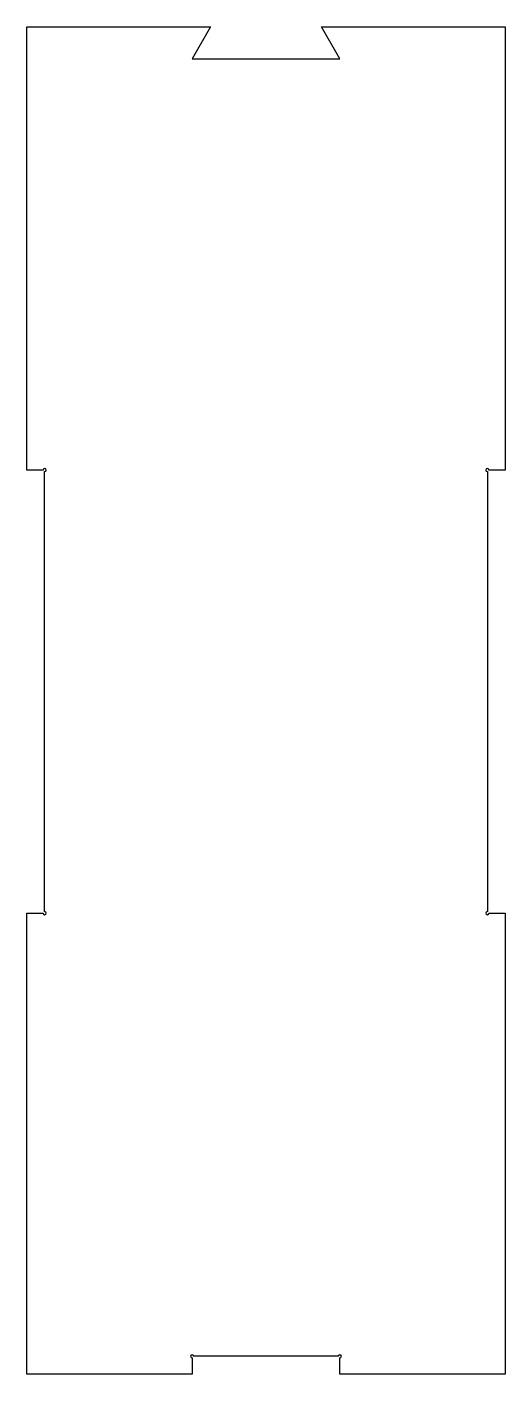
# Model space of a CAD drawing. Header units: millimetres. Extents: x 0 to 108, y 125 to 429.
import ezdxf

# ---------------------------------------------------------------- set-up
doc = ezdxf.new("R2010")
doc.units = ezdxf.units.MM
doc.layers.add('Shape2DView003', color=7, linetype='CONTINUOUS')

msp = doc.modelspace()

# ---------------------------------------------------------------- linework, layer by layer
at = {"layer": 'Shape2DView003'}
for p, q in [((0, 429.22), (41.5, 429.22)), ((0, 329.22), (0, 429.22)), ((41.5, 429.22), (37.33, 422)), ((66.5, 429.22), (108, 429.22)), ((70.67, 422), (66.5, 429.22)), ((108, 429.22), (108, 329.22)), ((37.33, 422), (70.67, 422)), ((3.65, 329.22), (0, 329.22)), ((4, 229.57), (4, 328.87)), ((104, 328.87), (104, 229.57)), ((108, 329.22), (104.35, 329.22)), ((0, 229.22), (3.65, 229.22)), ((0, 125.22), (0, 229.22)), ((104.35, 229.22), (108, 229.22)), ((108, 229.22), (108, 125.22)), ((37.33, 128.87), (37.33, 125.22)), ((70.32, 129.22), (37.68, 129.22)), ((70.67, 125.22), (70.67, 128.87)), ((37.33, 125.22), (0, 125.22)), ((108, 125.22), (70.67, 125.22))]:
    msp.add_line(p, q, dxfattribs=at)
for centre, start, end in [((4, 329.22), -90, 180), ((104, 329.22), 0, 180), ((104, 329.22), 180, -90), ((4, 229.22), 180, 90), ((104, 229.22), 90, 180), ((104, 229.22), 180, 0), ((37.33, 129.22), 0, 180), ((37.33, 129.22), 180, -90), ((70.67, 129.22), -90, 180)]:
    msp.add_arc(centre, 0.35, start, end, dxfattribs=at)

doc.saveas('drawing.dxf')
